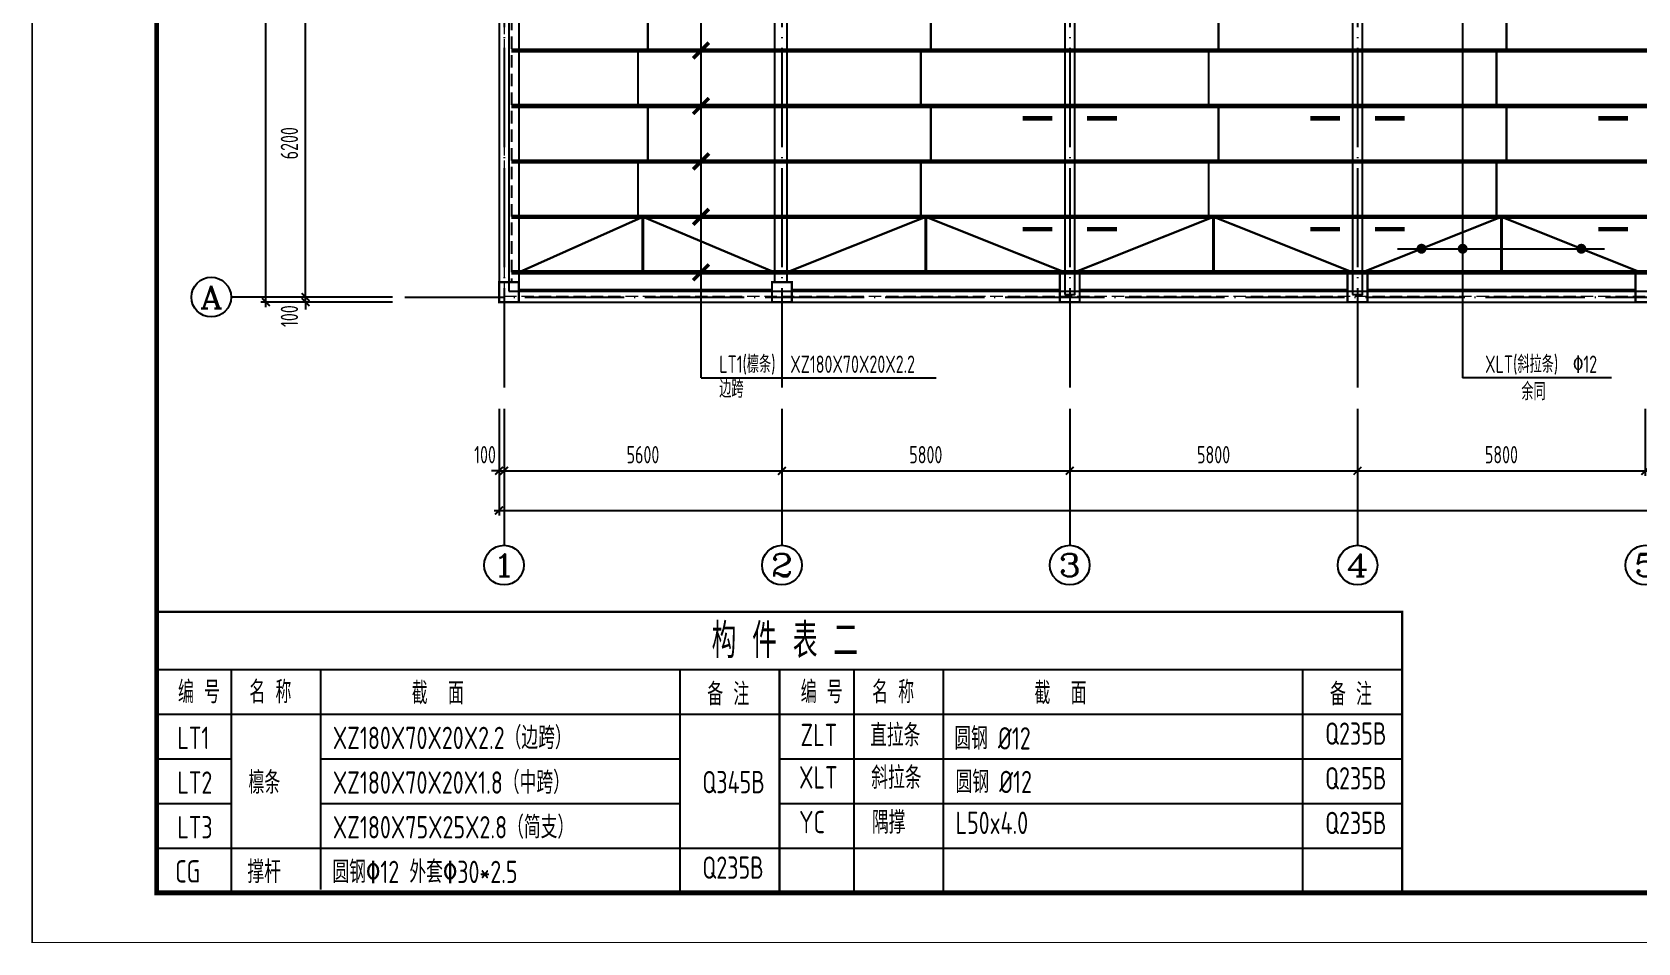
# Model space of a CAD drawing. Extents: x 287065 to 1473467, y 284802 to 344222.
# Drawn here: x 1161437 to 1193797, y 284802 to 303150 of the extents above; entities that cross this region are included whole.
import ezdxf
from ezdxf.enums import TextEntityAlignment as Align

# ---------------------------------------------------------------- set-up
doc = ezdxf.new("R2010")
doc.units = 0
doc.header["$LTSCALE"] = 1000
for name, pattern in [('3', [3.75, 2.5, -1.25]), ('DASH', [0.35, 0.25, -0.1]), ('DOTE', [2.42, 2, -0.2, 0.02, -0.2])]:
    doc.linetypes.add(name, pattern=pattern)
doc.layers.get('0').update_dxf_attribs({"linetype": 'CONTINUOUS'})
doc.layers.get('DEFPOINTS').update_dxf_attribs({"linetype": 'CONTINUOUS'})
for name, color, linetype in [('AXIS', 8, 'DOTE'), ('AXIS_DIM', 3, 'CONTINUOUS'), ('AXIS_TEXT', 3, 'CONTINUOUS'), ('BEAM_CON', 4, 'CONTINUOUS'), ('CG', 51, 'CONTINUOUS'), ('COLU', 7, 'CONTINUOUS'), ('FRAME', 3, 'CONTINUOUS'), ('roof', 30, 'CONTINUOUS'), ('S_BEAMDASH', 134, '3'), ('TEXT', 7, 'CONTINUOUS'), ('TK', 211, 'CONTINUOUS'), ('XLT', 6, 'CONTINUOUS'), ('YC', 2, 'CONTINUOUS'), ('ZLT', 216, 'CONTINUOUS'), ('檩条', 7, 'CONTINUOUS')]:
    doc.layers.add(name, color=color, linetype=linetype)
doc.styles.add('_TCH_AXIS', font='COMPLEX', dxfattribs={"bigfont": 'GBCBIG'})
doc.styles.add('COMPLEX', font='COMPLEX')
doc.styles.add('hztxt', font='tssdeng.shx', dxfattribs={"width": 0.7, "height": 10, "bigfont": 'tssdchn.shx'})
doc.styles.get("Standard").update_dxf_attribs({"font": 'tssdeng.shx', "width": 0.7, "bigfont": 'hztxt.shx'})
doc.styles.add('TSSD_Dimension', font='tssdeng.shx', dxfattribs={"width": 0.7, "bigfont": 'hztxt.shx'})
doc.dimstyles.new('TSSD_100_100', dxfattribs={"dimtxt": 350, "dimasz": 150, "dimexe": 100, "dimexo": 250, "dimgap": 150, "dimtad": 1, "dimdec": 0, "dimzin": 0, "dimdsep": 46, "dimtxsty": 'TSSD_Dimension', "dimblk": 'ARCHTICK', "dimcen": 0, "dimdle": 100, "dimclrd": 3, "dimclre": 3, "dimclrt": 7, "dimadec": 0, "dimazin": 0, "dimtfac": 1, "dimtdec": 0, "dimtix": 1, "dimtmove": 2, "dimatfit": 3, "dimfxl": 0, "dimtolj": 1, "dimtzin": 0, "dimarcsym": 0})

# ---------------------------------------------------------------- blocks, each defined once
blk = doc.blocks.new('_ARCHTICK')
at = {"color": 0}
blk.add_lwpolyline([(-0.53, -0.53, 0.25, 0.25, 0), (0.53, 0.53, 0.5, 0.5, 0)], format="xyseb", dxfattribs=at)
blk = doc.blocks.new('*D557')
at = {"layer": 'AXIS_DIM', "color": 3, "lineweight": -2}
for p, q in [((1170847, 295562), (1170847, 294212)), ((1170947, 295562), (1170947, 294212)), ((1170847, 294312), (1170697, 294312)), ((1170847, 294312), (1170947, 294312)), ((1170947, 294312), (1171097, 294312))]:
    blk.add_line(p, q, dxfattribs=at)
at = {"layer": 'DEFPOINTS', "color": 0}
for p in [(1170847, 295812), (1170947, 295812), (1170947, 294312)]:
    blk.add_point(p, dxfattribs=at)
at = {"layer": 'AXIS_DIM', "color": 3, "lineweight": -2, "xscale": 150, "yscale": 150, "zscale": 150}
blk.add_blockref('_ARCHTICK', (1170847, 294312), dxfattribs=at)
at = {"layer": 'AXIS_DIM', "color": 3, "lineweight": -2, "xscale": 150, "yscale": 150, "zscale": 150, "rotation": 180}
blk.add_blockref('_ARCHTICK', (1170947, 294312), dxfattribs=at)
at = {"layer": 'AXIS_DIM', "color": 7, "insert": (1170565, 294637), "char_height": 350, "attachment_point": 5, "style": 'TSSD_Dimension'}
blk.add_mtext('\\A1;100', dxfattribs=at)
blk = doc.blocks.new('*D558')
at = {"layer": 'AXIS_DIM', "color": 3, "lineweight": -2}
for p, q in [((1170947, 295562), (1170947, 294212)), ((1176547, 295562), (1176547, 294212)), ((1170847, 294312), (1176647, 294312))]:
    blk.add_line(p, q, dxfattribs=at)
at = {"layer": 'DEFPOINTS', "color": 0}
for p in [(1170947, 295812), (1176547, 295812), (1176547, 294312)]:
    blk.add_point(p, dxfattribs=at)
at = {"layer": 'AXIS_DIM', "color": 3, "lineweight": -2, "xscale": 150, "yscale": 150, "zscale": 150, "rotation": 180}
blk.add_blockref('_ARCHTICK', (1170947, 294312), dxfattribs=at)
at = {"layer": 'AXIS_DIM', "color": 3, "lineweight": -2, "xscale": 150, "yscale": 150, "zscale": 150}
blk.add_blockref('_ARCHTICK', (1176547, 294312), dxfattribs=at)
at = {"layer": 'AXIS_DIM', "color": 7, "insert": (1173747, 294637), "char_height": 350, "attachment_point": 5, "style": 'TSSD_Dimension'}
blk.add_mtext('\\A1;5600', dxfattribs=at)
blk = doc.blocks.new('*D559')
at = {"layer": 'AXIS_DIM', "color": 3, "lineweight": -2}
for p, q in [((1176547, 295562), (1176547, 294212)), ((1182347, 295562), (1182347, 294212)), ((1176447, 294312), (1182447, 294312))]:
    blk.add_line(p, q, dxfattribs=at)
at = {"layer": 'DEFPOINTS', "color": 0}
for p in [(1176547, 295812), (1182347, 295812), (1182347, 294312)]:
    blk.add_point(p, dxfattribs=at)
at = {"layer": 'AXIS_DIM', "color": 3, "lineweight": -2, "xscale": 150, "yscale": 150, "zscale": 150, "rotation": 180}
blk.add_blockref('_ARCHTICK', (1176547, 294312), dxfattribs=at)
at = {"layer": 'AXIS_DIM', "color": 3, "lineweight": -2, "xscale": 150, "yscale": 150, "zscale": 150}
blk.add_blockref('_ARCHTICK', (1182347, 294312), dxfattribs=at)
at = {"layer": 'AXIS_DIM', "color": 7, "insert": (1179447, 294637), "char_height": 350, "attachment_point": 5, "style": 'TSSD_Dimension'}
blk.add_mtext('\\A1;5800', dxfattribs=at)
blk = doc.blocks.new('*D560')
at = {"layer": 'AXIS_DIM', "color": 3, "lineweight": -2}
for p, q in [((1182347, 295562), (1182347, 294212)), ((1188147, 295562), (1188147, 294212)), ((1182247, 294312), (1188247, 294312))]:
    blk.add_line(p, q, dxfattribs=at)
at = {"layer": 'DEFPOINTS', "color": 0}
for p in [(1182347, 295812), (1188147, 295812), (1188147, 294312)]:
    blk.add_point(p, dxfattribs=at)
at = {"layer": 'AXIS_DIM', "color": 3, "lineweight": -2, "xscale": 150, "yscale": 150, "zscale": 150, "rotation": 180}
blk.add_blockref('_ARCHTICK', (1182347, 294312), dxfattribs=at)
at = {"layer": 'AXIS_DIM', "color": 3, "lineweight": -2, "xscale": 150, "yscale": 150, "zscale": 150}
blk.add_blockref('_ARCHTICK', (1188147, 294312), dxfattribs=at)
at = {"layer": 'AXIS_DIM', "color": 7, "insert": (1185247, 294637), "char_height": 350, "attachment_point": 5, "style": 'TSSD_Dimension'}
blk.add_mtext('\\A1;5800', dxfattribs=at)
blk = doc.blocks.new('*D561')
at = {"layer": 'AXIS_DIM', "color": 3, "lineweight": -2}
for p, q in [((1188147, 295562), (1188147, 294212)), ((1193947, 295562), (1193947, 294212)), ((1188047, 294312), (1194047, 294312))]:
    blk.add_line(p, q, dxfattribs=at)
at = {"layer": 'DEFPOINTS', "color": 0}
for p in [(1188147, 295812), (1193947, 295812), (1193947, 294312)]:
    blk.add_point(p, dxfattribs=at)
at = {"layer": 'AXIS_DIM', "color": 3, "lineweight": -2, "xscale": 150, "yscale": 150, "zscale": 150, "rotation": 180}
blk.add_blockref('_ARCHTICK', (1188147, 294312), dxfattribs=at)
at = {"layer": 'AXIS_DIM', "color": 3, "lineweight": -2, "xscale": 150, "yscale": 150, "zscale": 150}
blk.add_blockref('_ARCHTICK', (1193947, 294312), dxfattribs=at)
at = {"layer": 'AXIS_DIM', "color": 7, "insert": (1191047, 294637), "char_height": 350, "attachment_point": 5, "style": 'TSSD_Dimension'}
blk.add_mtext('\\A1;5800', dxfattribs=at)
blk = doc.blocks.new('*D570')
at = {"layer": 'AXIS_DIM', "color": 3, "lineweight": -2}
for p, q in [((1170847, 295562), (1170847, 293412)), ((1233347, 295562), (1233347, 293412)), ((1170747, 293512), (1233447, 293512))]:
    blk.add_line(p, q, dxfattribs=at)
at = {"layer": 'DEFPOINTS', "color": 0}
for p in [(1170847, 295812), (1233347, 295812), (1233347, 293512)]:
    blk.add_point(p, dxfattribs=at)
at = {"layer": 'AXIS_DIM', "color": 3, "lineweight": -2, "xscale": 150, "yscale": 150, "zscale": 150, "rotation": 180}
blk.add_blockref('_ARCHTICK', (1170847, 293512), dxfattribs=at)
at = {"layer": 'AXIS_DIM', "color": 3, "lineweight": -2, "xscale": 150, "yscale": 150, "zscale": 150}
blk.add_blockref('_ARCHTICK', (1233347, 293512), dxfattribs=at)
at = {"layer": 'AXIS_DIM', "color": 7, "insert": (1202097, 293837), "char_height": 350, "attachment_point": 5, "style": 'TSSD_Dimension'}
blk.add_mtext('\\A1;62500', dxfattribs=at)
blk = doc.blocks.new('_AXISO')
blk.add_circle((0, 0), 0.5)
at = {"layer": 'AXIS_TEXT', "style": 'COMPLEX', "width": 1.041667}
blk.add_attdef('A', text='', height=0.56, dxfattribs=at).set_placement((-0.25, -0.28), (0.25, -0.28), align=Align.FIT)
blk = doc.blocks.new('*D571')
at = {"layer": 'AXIS_DIM', "color": 3, "lineweight": -2}
for p, q in [((1168697, 297812), (1166847, 297812)), ((1166947, 297812), (1166947, 297962)), ((1166947, 297712), (1166947, 297812)), ((1168697, 297712), (1166847, 297712)), ((1166947, 297712), (1166947, 297562))]:
    blk.add_line(p, q, dxfattribs=at)
at = {"layer": 'DEFPOINTS', "color": 0}
for p in [(1166947, 297812), (1168947, 297812), (1168947, 297712)]:
    blk.add_point(p, dxfattribs=at)
at = {"layer": 'AXIS_DIM', "color": 3, "lineweight": -2, "xscale": 150, "yscale": 150, "zscale": 150}
for p, rotation in [((1166947, 297812), 270), ((1166947, 297712), 90)]:
    blk.add_blockref('_ARCHTICK', p, dxfattribs=dict(at, rotation=rotation))
at = {"layer": 'AXIS_DIM', "color": 7, "insert": (1166622, 297429), "char_height": 350, "attachment_point": 5, "rotation": 90, "style": 'TSSD_Dimension'}
blk.add_mtext('\\A1;100', dxfattribs=at)
blk = doc.blocks.new('*D572')
at = {"layer": 'AXIS_DIM', "color": 3, "lineweight": -2}
for p, q in [((1168697, 304012), (1166847, 304012)), ((1166947, 297712), (1166947, 304112)), ((1168697, 297812), (1166847, 297812))]:
    blk.add_line(p, q, dxfattribs=at)
at = {"layer": 'DEFPOINTS', "color": 0}
for p in [(1166947, 304012), (1168947, 304012), (1168947, 297812)]:
    blk.add_point(p, dxfattribs=at)
at = {"layer": 'AXIS_DIM', "color": 3, "lineweight": -2, "xscale": 150, "yscale": 150, "zscale": 150}
for p, rotation in [((1166947, 304012), 90), ((1166947, 297812), 270)]:
    blk.add_blockref('_ARCHTICK', p, dxfattribs=dict(at, rotation=rotation))
at = {"layer": 'AXIS_DIM', "color": 7, "insert": (1166622, 300912), "char_height": 350, "attachment_point": 5, "rotation": 90, "style": 'TSSD_Dimension'}
blk.add_mtext('\\A1;6200', dxfattribs=at)
blk = doc.blocks.new('*D577')
at = {"layer": 'AXIS_DIM', "color": 3, "lineweight": -2}
for p, q in [((1168697, 322712), (1166047, 322712)), ((1166147, 297612), (1166147, 322812)), ((1168697, 297712), (1166047, 297712))]:
    blk.add_line(p, q, dxfattribs=at)
at = {"layer": 'DEFPOINTS', "color": 0}
for p in [(1166147, 322712), (1168947, 322712), (1168947, 297712)]:
    blk.add_point(p, dxfattribs=at)
at = {"layer": 'AXIS_DIM', "color": 3, "lineweight": -2, "xscale": 150, "yscale": 150, "zscale": 150}
for p, rotation in [((1166147, 322712), 90), ((1166147, 297712), 270)]:
    blk.add_blockref('_ARCHTICK', p, dxfattribs=dict(at, rotation=rotation))
at = {"layer": 'AXIS_DIM', "color": 7, "insert": (1165822, 310212), "char_height": 350, "attachment_point": 5, "rotation": 90, "style": 'TSSD_Dimension'}
blk.add_mtext('\\A1;25000', dxfattribs=at)
blk = doc.blocks.new('TK-A2+(891X420)')
at = {"layer": 'FRAME', "lineweight": 18}
blk.add_line((626527, 350595), (626527, 392595), dxfattribs=at)
at = {"layer": 'FRAME'}
for points in [[(626537, 392605, 20, 20, 0), (626537, 350605, 20, 20, 0), (715637, 350605, 20, 20, 0), (715637, 392605, 20, 20, 0)], [(629037, 391605, 100, 100, 0), (629037, 351605, 100, 100, 0), (714637, 351605, 100, 100, 0), (714637, 391605, 100, 100, 0)]]:
    blk.add_lwpolyline(points, format="xyseb", close=True, dxfattribs=at)
blk = doc.blocks.new('B1')
at = {"layer": 'CG', "const_width": 60}
for points in [[(1120837, 292112), (1120837, 290995)], [(1120837, 283176), (1120837, 282059)], [(1120837, 277248), (1120837, 278365)], [(1120837, 268312), (1120837, 269429)]]:
    blk.add_lwpolyline(points, dxfattribs=at)
at = {"layer": 'XLT', "const_width": 45}
for points in [[(1118037, 292112), (1120837, 290995), (1123637, 292112)], [(1118037, 282059), (1120837, 283176), (1123637, 282059)], [(1118037, 278365), (1120837, 277248), (1123637, 278365)], [(1118037, 268312), (1120837, 269429), (1123637, 268312)]]:
    blk.add_lwpolyline(points, dxfattribs=at)
at = {"layer": 'YC', "const_width": 90}
for points in [[(1118287, 291245), (1118887, 291245)], [(1123387, 291245), (1122787, 291245)], [(1118287, 289011), (1118887, 289011)], [(1123387, 289011), (1122787, 289011)], [(1118287, 286662), (1118887, 286662)], [(1123387, 286662), (1122787, 286662)], [(1118287, 284543), (1118887, 284543)], [(1123387, 284543), (1122787, 284543)], [(1118287, 282309), (1118887, 282309)], [(1123387, 282309), (1122787, 282309)], [(1118287, 278115), (1118887, 278115)], [(1123387, 278115), (1122787, 278115)], [(1118287, 275881), (1118887, 275881)], [(1123387, 275881), (1122787, 275881)], [(1118287, 273762), (1118887, 273762)], [(1123387, 273762), (1122787, 273762)], [(1118287, 271413), (1118887, 271413)], [(1123387, 271413), (1122787, 271413)], [(1118287, 269179), (1118887, 269179)], [(1123387, 269179), (1122787, 269179)]]:
    blk.add_lwpolyline(points, dxfattribs=at)
at = {"layer": 'ZLT', "const_width": 45}
for points in [[(1120737, 290995), (1120737, 289878)], [(1120937, 289878), (1120937, 288761)], [(1120737, 288761), (1120737, 287644)], [(1120937, 287644), (1120937, 286527)], [(1120737, 286527), (1120737, 285410)], [(1120937, 285410), (1120937, 284293)], [(1120737, 284293), (1120737, 283176)], [(1120737, 276131), (1120737, 277248)], [(1120937, 275014), (1120937, 276131)], [(1120737, 273897), (1120737, 275014)], [(1120937, 272780), (1120937, 273897)], [(1120737, 271663), (1120737, 272780)], [(1120937, 270546), (1120937, 271663)], [(1120737, 269429), (1120737, 270546)]]:
    blk.add_lwpolyline(points, dxfattribs=at)

msp = doc.modelspace()

# ---------------------------------------------------------------- linework, layer by layer
at = {"layer": 'AXIS'}
for p, q in [((1170946.971, 324611.708), (1170946.971, 295811.708)), ((1176546.971, 324611.708), (1176546.971, 295811.708)), ((1182346.971, 324611.708), (1182346.971, 295811.708)), ((1188146.971, 324611.708), (1188146.971, 295811.708)), ((1168946.971, 297811.708), (1235246.971, 297811.708))]:
    msp.add_line(p, q, dxfattribs=at)
at = {"layer": 'AXIS_TEXT'}
for p, q in [((1168696.971, 297811.708), (1165446.971, 297811.708)), ((1170946.971, 295561.708), (1170946.971, 292811.708)), ((1176546.971, 295561.708), (1176546.971, 292811.708)), ((1182346.971, 295561.708), (1182346.971, 292811.708)), ((1188146.971, 295561.708), (1188146.971, 292811.708))]:
    msp.add_line(p, q, dxfattribs=at)
at = {"layer": 'BEAM_CON', "color": 8}
for p, q in [((1170846.971, 303811.708), (1170846.971, 298111.708)), ((1176396.971, 303811.708), (1176396.971, 298111.708)), ((1176646.971, 303811.708), (1176646.971, 298111.708)), ((1171246.971, 297961.708), (1176346.971, 297961.708)), ((1176746.971, 297961.708), (1182146.971, 297961.708)), ((1182546.971, 297961.708), (1187946.971, 297961.708)), ((1188346.971, 297961.708), (1193746.971, 297961.708)), ((1171246.971, 297711.708), (1176346.971, 297711.708)), ((1176746.971, 297711.708), (1182146.971, 297711.708)), ((1182546.971, 297711.708), (1187946.971, 297711.708)), ((1188346.971, 297711.708), (1193746.971, 297711.708))]:
    msp.add_line(p, q, dxfattribs=at)
at = {"layer": 'BEAM_CON'}
for points in [[(1182246.971, 297861.708), (1182446.971, 297861.708), (1182446.971, 322561.708), (1182246.971, 322561.708)], [(1188046.971, 297861.708), (1188246.971, 297861.708), (1188246.971, 322561.708), (1188046.971, 322561.708)]]:
    msp.add_lwpolyline(points, close=True, dxfattribs=at)
at = {"layer": 'CG', "const_width": 60}
for points in [[(1173746.971, 298311.708), (1173746.971, 299428.708)], [(1179446.971, 298311.708), (1179446.971, 299428.708)]]:
    msp.add_lwpolyline(points, dxfattribs=at)
at = {"layer": 'COLU', "color": 8, "ltscale": 0.01, "const_width": 45}
for points in [[(1171246.971, 297711.708), (1171246.971, 298111.708), (1170846.971, 298111.708), (1170846.971, 297711.708)], [(1176746.971, 297711.708), (1176746.971, 298111.708), (1176346.971, 298111.708), (1176346.971, 297711.708)], [(1182546.971, 297711.708), (1182546.971, 298311.708), (1182146.971, 298311.708), (1182146.971, 297711.708)], [(1188346.971, 297711.708), (1188346.971, 298311.708), (1187946.971, 298311.708), (1187946.971, 297711.708)], [(1194146.971, 297711.708), (1194146.971, 298311.708), (1193746.971, 298311.708), (1193746.971, 297711.708)]]:
    msp.add_lwpolyline(points, close=True, dxfattribs=at)
at = {"layer": 'roof', "color": 8}
msp.add_line((1171246.971, 322311.708), (1171246.971, 298111.708), dxfattribs=at)
for points in [[(1170846.971, 297711.708), (1233346.971, 297711.708), (1233346.971, 322711.708), (1170846.971, 322711.708)], [(1171046.971, 297931.708), (1233146.971, 297931.708), (1233146.971, 322511.708), (1171046.971, 322511.708)]]:
    msp.add_lwpolyline(points, close=True, dxfattribs=at)
at = {"layer": 'roof', "color": 8, "linetype": 'DASH', "lineweight": 13}
msp.add_lwpolyline([(1176546.971, 311811.709), (1176546.971, 322611.708), (1170946.971, 322611.708), (1170946.971, 297831.708), (1233246.971, 297831.708), (1233246.971, 322611.708), (1176646.971, 322611.708), (1176646.971, 311811.709)], dxfattribs=at)
at = {"layer": 'S_BEAMDASH', "color": 8, "ltscale": 0.1}
msp.add_line((1171096.971, 303811.708), (1171096.971, 298111.708), dxfattribs=at)
at = {"layer": 'TEXT'}
for p, q in [((1190265.766, 321694.929), (1190265.766, 296184.923)), ((1174917.789, 296184.923), (1174917.789, 308541.203)), ((1188955.571, 298786.247), (1193123.863, 298786.247)), ((1174917.789, 296184.923), (1179653.489, 296184.923)), ((1193268.197, 296184.923), (1190265.766, 296184.923)), ((1163946.971, 290311.708), (1189046.273, 290311.708)), ((1165447.063, 290311.708), (1165447.063, 285811.708)), ((1167246.832, 290311.708), (1167246.832, 285874.598)), ((1174496.601, 285811.708), (1174496.601, 290311.708)), ((1177996.713, 290311.708), (1177996.713, 285811.708)), ((1179796.483, 290311.708), (1179796.483, 285811.708)), ((1187046.252, 285811.708), (1187046.252, 290311.708)), ((1163946.971, 289411.708), (1176496.622, 289411.708)), ((1163946.971, 289411.708), (1176496.622, 289411.708)), ((1176496.622, 289411.708), (1189046.273, 289411.708)), ((1163946.971, 288511.708), (1165447.063, 288511.708)), ((1167246.832, 288511.708), (1174496.601, 288511.708)), ((1176496.622, 288511.708), (1189046.273, 288511.708)), ((1163946.971, 287611.708), (1165447.063, 287611.708)), ((1167246.832, 287611.708), (1174496.601, 287611.708)), ((1176496.622, 287611.708), (1189046.273, 287611.708)), ((1163946.971, 286711.708), (1176496.622, 286711.708)), ((1176496.622, 286711.708), (1189046.273, 286711.708)), ((1163946.971, 285811.708), (1176496.622, 285811.708))]:
    msp.add_line(p, q, dxfattribs=at)
at = {"layer": 'TEXT', "const_width": 100}
for points in [[(1189386.504, 298786.247, 1), (1189486.504, 298786.247, 1)], [(1190215.766, 298786.247, 1), (1190315.766, 298786.247, 1)], [(1192607.438, 298786.247, 1), (1192707.438, 298786.247, 1)]]:
    msp.add_lwpolyline(points, format="xyb", close=True, dxfattribs=at)
at = {"layer": 'TEXT', "const_width": 45}
for points in [[(1176496.622, 291468.884), (1163946.971, 291468.884), (1163946.971, 285811.708)], [(1176496.622, 285811.708), (1189046.273, 285811.708), (1189046.273, 291468.884), (1176496.622, 291468.884)], [(1163946.971, 285811.708), (1176496.622, 285811.708), (1176496.622, 290311.708)], [(1176496.622, 290311.708), (1176496.622, 285811.708)]]:
    msp.add_lwpolyline(points, dxfattribs=at)
at = {"layer": 'XLT', "const_width": 45}
for points in [[(1171246.971, 298311.708), (1173746.971, 299428.708), (1176396.971, 298311.708)], [(1176646.971, 298311.708), (1179446.971, 299428.708), (1182246.971, 298311.708)]]:
    msp.add_lwpolyline(points, dxfattribs=at)
at = {"layer": 'YC', "const_width": 90}
for points in [[(1181996.971, 301412.708), (1181396.971, 301412.708)], [(1181996.971, 299178.708), (1181396.971, 299178.708)]]:
    msp.add_lwpolyline(points, dxfattribs=at)
at = {"layer": 'ZLT', "const_width": 45}
for points in [[(1173846.971, 302779.708), (1173846.971, 303896.708)], [(1179546.971, 302779.708), (1179546.971, 303896.708)], [(1173646.971, 301662.708), (1173646.971, 302779.708)], [(1179346.971, 301662.708), (1179346.971, 302779.708)], [(1173846.971, 300545.708), (1173846.971, 301662.708)], [(1179546.971, 300545.708), (1179546.971, 301662.708)], [(1173646.971, 299428.708), (1173646.971, 300545.708)], [(1179346.971, 299428.708), (1179346.971, 300545.708)]]:
    msp.add_lwpolyline(points, dxfattribs=at)
at = {"layer": '檩条', "const_width": 90}
for points in [[(1171096.971, 302779.708), (1233146.971, 302779.708)], [(1171096.971, 301662.708), (1233146.971, 301662.708)], [(1171096.971, 300545.708), (1233146.971, 300545.708)], [(1171096.971, 299428.708), (1233146.971, 299428.708)], [(1171096.971, 298311.708), (1233146.971, 298311.708)]]:
    msp.add_lwpolyline(points, dxfattribs=at)

# ---------------------------------------------------------------- block references
at = {"layer": 'AXIS_TEXT'}
ref = msp.add_blockref('_AXISO', (1165046.971, 297811.708), dxfattribs=dict(at, xscale=800, yscale=800, zscale=800))
ref.add_attrib('A', 'A', dxfattribs={"height": 452.548, "style": '_TCH_AXIS', "width": 1.166667}).set_placement((1164820.697, 297585.434), (1165273.245, 297585.434), align=Align.FIT)
ref = msp.add_blockref('_AXISO', (1170946.971, 292411.708), dxfattribs=dict(at, xscale=800, yscale=800, zscale=800))
ref.add_attrib('A', '1', dxfattribs={"height": 452.548, "style": '_TCH_AXIS', "width": 2.333333}).set_placement((1170720.697, 292185.434), (1171173.245, 292185.434), align=Align.FIT)
ref = msp.add_blockref('_AXISO', (1176546.971, 292411.708), dxfattribs=dict(at, xscale=800, yscale=800, zscale=800))
ref.add_attrib('A', '2', dxfattribs={"height": 452.548, "style": '_TCH_AXIS', "width": 1.5}).set_placement((1176320.697, 292185.434), (1176773.245, 292185.434), align=Align.FIT)
ref = msp.add_blockref('_AXISO', (1182346.971, 292411.708), dxfattribs=dict(at, xscale=800, yscale=800, zscale=800))
ref.add_attrib('A', '3', dxfattribs={"height": 452.548, "style": '_TCH_AXIS', "width": 1.5}).set_placement((1182120.697, 292185.434), (1182573.245, 292185.434), align=Align.FIT)
ref = msp.add_blockref('_AXISO', (1188146.971, 292411.708), dxfattribs=dict(at, xscale=800, yscale=800, zscale=800))
ref.add_attrib('A', '4', dxfattribs={"height": 452.548, "style": '_TCH_AXIS', "width": 1.3125}).set_placement((1187920.697, 292185.434), (1188373.245, 292185.434), align=Align.FIT)
ref = msp.add_blockref('_AXISO', (1193946.971, 292411.708), dxfattribs=dict(at, xscale=800, yscale=800, zscale=800))
ref.add_attrib('A', '5', dxfattribs={"height": 452.548, "style": '_TCH_AXIS', "width": 1.5}).set_placement((1193720.697, 292185.434), (1194173.245, 292185.434), align=Align.FIT)
at = {"layer": 'TEXT', "xscale": 300, "yscale": 300, "zscale": 300}
for p in [(1174917.789, 302779.708), (1174917.789, 301662.708), (1174917.789, 300545.708), (1174917.789, 299428.708), (1174917.789, 298311.708)]:
    msp.add_blockref('_ARCHTICK', p, dxfattribs=at)
at = {"layer": 'TK'}
msp.add_blockref('TK-A2+(891X420)', (534910, -65793.134), dxfattribs=at)
at = {"layer": 'ZLT'}
for p in [(64410, 30000), (70210, 30000)]:
    msp.add_blockref('B1', p, dxfattribs=at)

# ---------------------------------------------------------------- texts
at = {"layer": 'TEXT', "style": 'TSSD_Dimension', "width": 0.7}
for s, p in [('LT1(檩条)  XZ180X70X20X2.2', (1175284.446, 296459.751)), ('XLT(斜拉条)  \x8212', (1190718.413, 296459.751)), ('边跨', (1175284.446, 295959.751)), ('余同', (1191448.847, 295909.995))]:
    msp.add_text(s, height=350, dxfattribs=at).set_placement(p, align=Align.MIDDLE_LEFT)
at = {"layer": 'TEXT', "style": 'hztxt', "width": 0.75}
for s, height, p in [('构 件 表 二', 700, (1176606.102, 290925.966)), ('编 号', 450, (1164799.804, 289878.951)), ('名 称', 450, (1166238.743, 289878.951)), ('截  面', 450, (1169611.755, 289857.543)), ('备 注', 450, (1175465.809, 289835.947)), ('编 号', 450, (1177349.455, 289878.951)), ('名 称', 450, (1178788.394, 289878.951)), ('截  面', 450, (1182161.406, 289857.543)), ('备 注', 450, (1188015.459, 289835.947))]:
    msp.add_text(s, height=height, dxfattribs=at).set_placement(p, align=Align.MIDDLE)
at = {"layer": 'TEXT', "width": 0.75}
for s, p in [('LT1', (1164363.322, 288706.559)), ('XZ180X70X20X2.2（边跨）', (1167496.917, 288706.559)), ('ZLT', (1176922.076, 288764.805)), ('直拉条', (1178324.765, 288757.872)), ('圆钢 %%C12', (1180021.648, 288696.984)), ('Q235B', (1187493.712, 288792.899)), ('XLT', (1176892.51, 287910.435)), ('斜拉条', (1178347.488, 287903.502)), ('Q235B', (1187493.712, 287892.899)), ('LT2', (1164363.322, 287806.559)), ('XZ180X70X20X1.8（中跨）', (1167496.917, 287806.559)), ('Q345B', (1174944.061, 287815.636)), ('圆钢 %%C12', (1180046.568, 287818.484)), ('XZ180X75X25X2.8（简支）', (1167496.917, 286906.559)), ('YC', (1176894.414, 287010.435)), ('隅撑', (1178362.526, 287003.502)), ('L50x4.0', (1180046.568, 286995.01)), ('Q235B', (1187493.712, 286992.899)), ('CG', (1164320.182, 286016.78)), ('撑杆', (1165777.283, 286006.559)), ('圆钢\x8212 外套\x8230*2.5', (1167489.83, 286006.559)), ('Q235B', (1174944.061, 286092.899))]:
    msp.add_text(s, height=450, dxfattribs=at).set_placement(p)
at = {"layer": 'TEXT', "style": 'hztxt', "width": 0.75}
for s, p in [('檩条', (1165797.782, 287806.559)), ('LT3', (1164363.322, 286906.559))]:
    msp.add_text(s, height=450, dxfattribs=at).set_placement(p)

# ---------------------------------------------------------------- dimensions: what is measured, and where the dimension line sits
at = {"layer": 'AXIS_DIM'}
for p1, p2, distance, picture, middle in [((1168946.971, 297711.708), (1168946.971, 322711.708), 2800, '*D577', (1165821.971, 310211.708)), ((1168946.971, 297811.708), (1168946.971, 304011.708), 2000, '*D572', (1166621.971, 300911.708)), ((1170846.971, 295811.708), (1233346.971, 295811.708), -2300, '*D570', (1202096.971, 293836.708)), ((1170946.971, 295811.708), (1176546.971, 295811.708), -1500, '*D558', (1173746.971, 294636.708)), ((1176546.971, 295811.708), (1182346.971, 295811.708), -1500, '*D559', (1179446.971, 294636.708)), ((1182346.971, 295811.708), (1188146.971, 295811.708), -1500, '*D560', (1185246.971, 294636.708)), ((1188146.971, 295811.708), (1193946.971, 295811.708), -1500, '*D561', (1191046.971, 294636.708))]:
    dim = msp.add_aligned_dim(p1=p1, p2=p2, distance=distance, dimstyle='TSSD_100_100', dxfattribs=at)
    dim.commit()
    dim.dimension.update_dxf_attribs({"geometry": picture, "text_midpoint": middle})
for base, p1, p2, angle, picture, middle in [((1166946.971, 297811.708), (1168946.971, 297711.708), (1168946.971, 297811.708), 90, '*D571', (1166621.971, 297429.464)), ((1170946.971, 294311.708), (1170846.971, 295811.708), (1170946.971, 295811.708), 0, '*D557', (1170564.728, 294636.708))]:
    dim = msp.add_linear_dim(base=base, p1=p1, p2=p2, angle=angle, dimstyle='TSSD_100_100', dxfattribs=at)
    dim.commit()
    dim.dimension.update_dxf_attribs({"geometry": picture, "text_midpoint": middle, "dimtype": 129})

doc.saveas('drawing.dxf')
